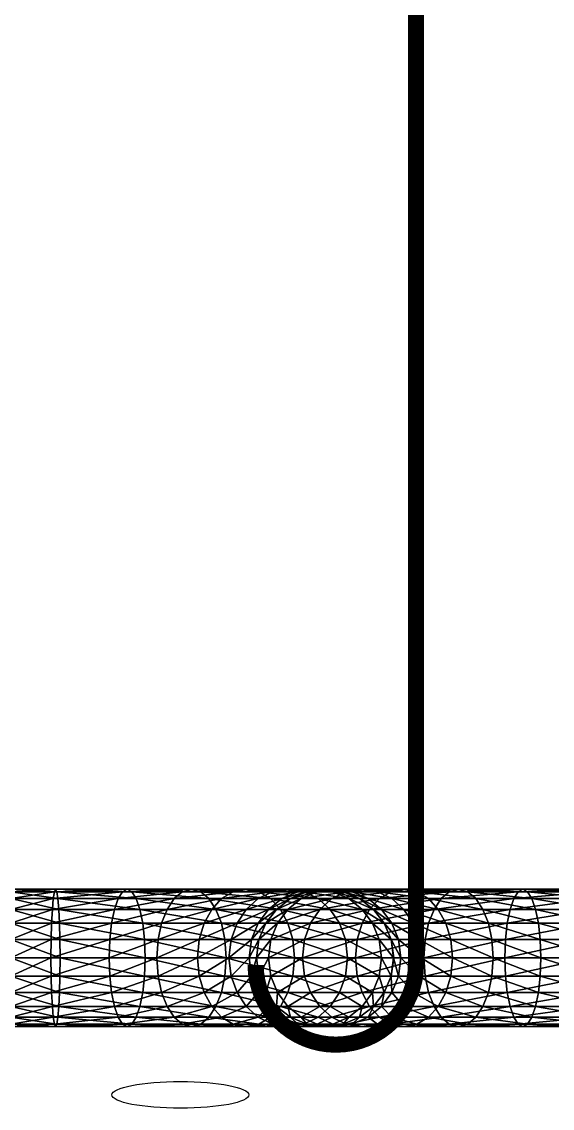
# Model space of a CAD drawing. Extents: x -41.6 to 42.5, y -37.8 to 42.9.
# Drawn here: x -30.14 to -20.29, y -37.77 to -17.6 of the extents above; entities that cross this region are included whole.
import ezdxf

# ---------------------------------------------------------------- set-up
doc = ezdxf.new("R2010")
doc.units = 0
doc.layers.add('VASSCRM', color=2, linetype='CONTINUOUS')
doc.layers.add('VASSREV', color=1, linetype='CONTINUOUS')

msp = doc.modelspace()

# ---------------------------------------------------------------- linework, layer by layer
at = {"layer": 'VASSCRM', "color": 0, "extrusion": (0, -0.980722, 0.195408)}
msp.add_circle((-27.192, 43.255, 46.876), 1.27, dxfattribs=at)
at = {"layer": 'VASSREV', "color": 0, "extrusion": (0, 0, -1), "const_width": 0.3}
msp.add_lwpolyline([(25.796, 35.646, 1.00363), (22.82, 35.635), (22.82, -35.1, 0.996383), (25.796, -35.11, -0.737191)], format="xyb", dxfattribs=at)
at = {"layer": 'VASSREV', "color": 0, "extrusion": (0, -0.980722, 0.195408), "const_width": 0.3}
msp.add_lwpolyline([(27.455, 42.096, 1.00363), (27.444, 45.073), (-27.545, 45.073, 0.996383), (-27.555, 42.096, -0.948204)], format="xyb", dxfattribs=at)

# ---------------------------------------------------------------- meshes
at = {"layer": 'VASSCRM', "color": 0}
mesh = msp.add_polyface(dxfattribs=at)
corners = [(-31.174, -36.078, 64.61), (-30.341, -35.878, 64.352), (-30.341, -36.078, 64.61), (-31.174, -35.878, 64.352), (-30.341, -35.62, 64.153), (-31.174, -35.62, 64.153), (-30.341, -35.316, 64.024), (-31.174, -35.316, 64.024), (-30.341, -34.977, 63.979), (-31.174, -34.977, 63.979), (-30.341, -34.638, 64.024), (-31.174, -34.638, 64.024), (-30.341, -34.334, 64.153), (-31.174, -34.334, 64.153), (-30.341, -34.076, 64.352), (-31.174, -34.076, 64.352), (-30.341, -33.876, 64.61), (-31.174, -33.876, 64.61), (-30.341, -33.748, 64.915), (-31.174, -33.748, 64.915), (-30.341, -33.702, 65.253), (-30.341, -33.748, 65.592), (-29.485, -33.748, 65.591), (-29.508, -33.702, 65.253), (-30.341, -33.876, 65.897), (-29.465, -33.876, 65.895), (-30.341, -34.076, 66.155), (-29.447, -34.076, 66.153), (-30.341, -34.334, 66.354), (-29.434, -34.334, 66.352), (-30.341, -34.638, 66.483), (-29.426, -34.638, 66.48), (-30.341, -34.977, 66.528), (-29.422, -34.977, 66.525), (-30.341, -35.316, 66.483), (-29.426, -35.316, 66.48), (-30.341, -35.62, 66.354), (-29.434, -35.62, 66.352), (-30.341, -35.878, 66.155), (-29.447, -35.878, 66.153), (-30.341, -36.078, 65.897), (-29.465, -36.078, 65.895), (-30.341, -36.206, 65.592), (-29.485, -36.206, 65.591), (-30.341, -36.252, 65.253), (-29.508, -36.252, 65.253), (-30.341, -36.206, 64.915), (-29.53, -36.206, 64.916), (-29.551, -36.078, 64.612), (-29.568, -35.878, 64.354), (-29.581, -35.62, 64.155), (-29.59, -35.316, 64.027), (-29.593, -34.977, 63.982), (-29.59, -34.638, 64.027), (-29.581, -34.334, 64.155), (-29.568, -34.076, 64.354), (-29.551, -33.876, 64.612), (-29.53, -33.748, 64.916), (-28.515, -34.977, 63.845)]
mesh.append_faces([[corners[k] for k in face] for face in [(0, 1, 2), (3, 4, 1), (5, 6, 4), (7, 8, 6), (9, 10, 8), (11, 12, 10), (13, 14, 12), (15, 16, 14), (17, 18, 16), (19, 20, 18), (20, 21, 22), (20, 22, 23), (21, 24, 25), (21, 25, 22), (24, 26, 27), (24, 27, 25), (26, 28, 29), (26, 29, 27), (28, 30, 31), (28, 31, 29), (30, 32, 33), (30, 33, 31), (32, 34, 35), (32, 35, 33), (34, 36, 37), (34, 37, 35), (36, 38, 39), (36, 39, 37), (38, 40, 41), (38, 41, 39), (40, 42, 43), (40, 43, 41), (42, 44, 45), (42, 45, 43), (44, 46, 47), (44, 47, 45), (46, 2, 48), (46, 48, 47), (2, 1, 49), (2, 49, 48), (1, 4, 50), (1, 50, 49), (4, 6, 51), (4, 51, 50), (6, 8, 52), (6, 52, 51), (8, 10, 53), (8, 53, 52), (10, 12, 54), (10, 54, 53), (12, 14, 55), (12, 55, 54), (14, 16, 56), (14, 56, 55), (16, 18, 57), (16, 57, 56), (18, 20, 23), (18, 23, 57), (51, 52, 58)]], dxfattribs={"color": 0})
mesh = msp.add_polyface(dxfattribs=at)
corners = [(-29.508, -33.702, 65.253), (-29.485, -33.748, 65.591), (-28.09, -33.748, 65.401), (-28.179, -33.702, 65.075), (-29.465, -33.876, 65.895), (-28.01, -33.876, 65.695), (-29.447, -34.076, 66.153), (-27.942, -34.076, 65.944), (-29.434, -34.334, 66.352), (-27.889, -34.334, 66.136), (-29.426, -34.638, 66.48), (-27.855, -34.638, 66.26), (-29.422, -34.977, 66.525), (-27.843, -34.977, 66.304), (-29.426, -35.316, 66.48), (-27.855, -35.316, 66.26), (-29.434, -35.62, 66.352), (-27.889, -35.62, 66.136), (-29.447, -35.878, 66.153), (-27.942, -35.878, 65.944), (-29.465, -36.078, 65.895), (-28.01, -36.078, 65.695), (-29.485, -36.206, 65.591), (-28.09, -36.206, 65.401), (-29.508, -36.252, 65.253), (-28.179, -36.252, 65.075), (-29.53, -36.206, 64.916), (-28.269, -36.206, 64.748), (-29.551, -36.078, 64.612), (-28.349, -36.078, 64.454), (-29.568, -35.878, 64.354), (-28.417, -35.878, 64.205), (-29.581, -35.62, 64.155), (-28.469, -35.62, 64.013), (-29.59, -35.316, 64.027), (-28.503, -35.316, 63.889), (-28.515, -34.977, 63.845), (-29.593, -34.977, 63.982), (-29.59, -34.638, 64.027), (-28.503, -34.638, 63.889), (-29.581, -34.334, 64.155), (-28.469, -34.334, 64.013), (-29.568, -34.076, 64.354), (-28.417, -34.076, 64.205), (-29.551, -33.876, 64.612), (-28.349, -33.876, 64.454), (-29.53, -33.748, 64.916), (-28.269, -33.748, 64.748), (-27.31, -36.078, 64.015), (-27.44, -35.878, 63.792), (-27.54, -35.62, 63.62), (-27.605, -35.316, 63.509), (-27.628, -34.977, 63.47), (-27.605, -34.638, 63.509), (-27.54, -34.334, 63.62), (-27.44, -34.076, 63.792), (-27.31, -33.876, 64.015), (-27.156, -33.748, 64.278)]
mesh.append_faces([[corners[k] for k in face] for face in [(0, 1, 2), (0, 2, 3), (1, 4, 5), (1, 5, 2), (4, 6, 7), (4, 7, 5), (6, 8, 9), (6, 9, 7), (8, 10, 11), (8, 11, 9), (10, 12, 13), (10, 13, 11), (12, 14, 15), (12, 15, 13), (14, 16, 17), (14, 17, 15), (16, 18, 19), (16, 19, 17), (18, 20, 21), (18, 21, 19), (20, 22, 23), (20, 23, 21), (22, 24, 25), (22, 25, 23), (24, 26, 27), (24, 27, 25), (26, 28, 29), (26, 29, 27), (28, 30, 31), (28, 31, 29), (30, 32, 33), (30, 33, 31), (32, 34, 35), (32, 35, 33), (34, 36, 35), (37, 38, 39), (37, 39, 36), (38, 40, 41), (38, 41, 39), (40, 42, 43), (40, 43, 41), (42, 44, 45), (42, 45, 43), (44, 46, 47), (44, 47, 45), (46, 0, 3), (46, 3, 47), (27, 29, 48), (29, 31, 49), (31, 33, 50), (33, 35, 51), (35, 36, 52), (35, 52, 51), (36, 39, 53), (36, 53, 52), (39, 41, 54), (39, 54, 53), (41, 43, 55), (43, 45, 56), (45, 47, 57)]], dxfattribs={"color": 0})
mesh = msp.add_polyface(dxfattribs=at)
corners = [(-28.179, -33.702, 65.075), (-28.09, -33.748, 65.401), (-26.814, -33.748, 64.863), (-26.985, -33.702, 64.57), (-28.01, -33.876, 65.695), (-26.661, -33.876, 65.126), (-27.942, -34.076, 65.944), (-26.531, -34.076, 65.348), (-27.889, -34.334, 66.136), (-26.43, -34.334, 65.521), (-27.855, -34.638, 66.26), (-26.365, -34.638, 65.632), (-27.843, -34.977, 66.304), (-26.342, -34.977, 65.671), (-28.469, -34.334, 64.013), (-27.44, -34.076, 63.792), (-27.54, -34.334, 63.62), (-28.417, -34.076, 64.205), (-27.31, -33.876, 64.015), (-28.349, -33.876, 64.454), (-27.156, -33.748, 64.278), (-28.269, -33.748, 64.748), (-25.734, -33.748, 64.028), (-25.973, -33.702, 63.788), (-25.518, -33.876, 64.243), (-25.336, -34.076, 64.425), (-25.195, -34.334, 64.566), (-25.104, -34.638, 64.657), (-25.072, -34.977, 64.689), (-27.628, -34.977, 63.47), (-27.605, -34.638, 63.509), (-26.842, -34.638, 62.919), (-26.874, -34.977, 62.887), (-26.751, -34.334, 63.01), (-26.61, -34.076, 63.151), (-26.428, -33.876, 63.333), (-26.213, -33.748, 63.549), (-26.252, -34.638, 62.156), (-26.292, -34.977, 62.133), (-26.141, -34.334, 62.221), (-25.969, -34.076, 62.321), (-25.746, -33.876, 62.452), (-25.483, -33.748, 62.605), (-25.191, -33.702, 62.776), (-25.872, -34.638, 61.258), (-25.916, -34.977, 61.246), (-25.748, -34.334, 61.292), (-25.556, -34.076, 61.344), (-25.734, -34.638, 60.171), (-25.78, -34.977, 60.168), (-25.737, -35.316, 56.92), (-25.782, -34.977, 56.92), (-25.782, -34.977, 55.253), (-25.737, -35.316, 55.253), (-25.782, -34.977, 53.587)]
mesh.append_faces([[corners[k] for k in face] for face in [(0, 1, 2), (0, 2, 3), (1, 4, 5), (1, 5, 2), (4, 6, 7), (4, 7, 5), (6, 8, 9), (6, 9, 7), (8, 10, 11), (8, 11, 9), (10, 12, 13), (10, 13, 11), (14, 15, 16), (17, 18, 15), (19, 20, 18), (21, 0, 3), (21, 3, 20), (3, 2, 22), (3, 22, 23), (2, 5, 24), (2, 24, 22), (5, 7, 25), (5, 25, 24), (7, 9, 26), (9, 11, 27), (11, 13, 28), (29, 30, 31), (29, 31, 32), (30, 16, 33), (30, 33, 31), (16, 15, 34), (16, 34, 33), (15, 18, 35), (15, 35, 34), (18, 20, 36), (18, 36, 35), (20, 3, 23), (20, 23, 36), (32, 31, 37), (32, 37, 38), (31, 33, 39), (31, 39, 37), (33, 34, 40), (33, 40, 39), (34, 35, 41), (34, 41, 40), (35, 36, 42), (35, 42, 41), (36, 23, 43), (38, 37, 44), (38, 44, 45), (37, 39, 46), (37, 46, 44), (39, 40, 47), (39, 47, 46), (45, 44, 48), (45, 48, 49), (50, 51, 52), (53, 52, 54)]], dxfattribs={"color": 0})
mesh = msp.add_polyface(dxfattribs=at)
corners = [(-26.531, -34.076, 65.348), (-25.195, -34.334, 64.566), (-25.336, -34.076, 64.425), (-26.43, -34.334, 65.521), (-25.104, -34.638, 64.657), (-26.365, -34.638, 65.632), (-25.072, -34.977, 64.689), (-25.973, -33.702, 63.788), (-25.734, -33.748, 64.028), (-24.898, -33.748, 62.947), (-25.191, -33.702, 62.776), (-26.213, -33.748, 63.549), (-25.483, -33.748, 62.605), (-25.969, -34.076, 62.321), (-25.746, -33.876, 62.452), (-25.307, -33.876, 61.412), (-25.556, -34.076, 61.344), (-25.013, -33.748, 61.493), (-25.872, -34.638, 61.258), (-25.748, -34.334, 61.292), (-25.606, -34.334, 60.18), (-25.734, -34.638, 60.171), (-25.407, -34.076, 60.193), (-25.149, -33.876, 60.211), (-25.78, -34.977, 60.168), (-25.737, -34.638, 58.587), (-25.608, -34.334, 58.587), (-25.409, -34.076, 58.587), (-25.782, -34.977, 58.587), (-25.737, -34.638, 56.92), (-25.782, -34.977, 56.92), (-25.608, -34.334, 56.92), (-25.409, -34.076, 56.92), (-25.151, -33.876, 56.92), (-25.737, -34.638, 55.253), (-25.782, -34.977, 55.253), (-25.608, -34.334, 55.253), (-25.409, -34.076, 55.253), (-25.151, -33.876, 55.253), (-25.737, -34.638, 53.587), (-25.782, -34.977, 53.587), (-25.608, -34.334, 53.587), (-25.409, -34.076, 53.587), (-25.737, -34.638, 51.92), (-25.782, -34.977, 51.92), (-25.608, -34.334, 51.92), (-25.409, -34.076, 51.92), (-25.734, -34.638, 50.171), (-25.78, -34.977, 50.168), (-25.606, -34.334, 50.18), (-25.407, -34.076, 50.193), (-25.515, -34.638, 48.601), (-25.559, -34.977, 48.589), (-25.391, -34.334, 48.635), (-25.198, -34.076, 48.688)]
mesh.append_faces([[corners[k] for k in face] for face in [(0, 1, 2), (3, 4, 1), (5, 6, 4), (7, 8, 9), (7, 9, 10), (11, 10, 12), (13, 14, 15), (13, 15, 16), (14, 12, 17), (14, 17, 15), (18, 19, 20), (18, 20, 21), (19, 16, 22), (19, 22, 20), (16, 15, 23), (16, 23, 22), (24, 21, 25), (21, 20, 26), (21, 26, 25), (20, 22, 27), (20, 27, 26), (28, 25, 29), (28, 29, 30), (25, 26, 31), (25, 31, 29), (26, 27, 32), (26, 32, 31), (27, 33, 32), (30, 29, 34), (30, 34, 35), (29, 31, 36), (29, 36, 34), (31, 32, 37), (31, 37, 36), (32, 38, 37), (35, 34, 39), (35, 39, 40), (34, 36, 41), (34, 41, 39), (36, 37, 42), (36, 42, 41), (40, 39, 43), (40, 43, 44), (39, 41, 45), (39, 45, 43), (41, 42, 46), (41, 46, 45), (44, 43, 47), (44, 47, 48), (43, 45, 49), (43, 49, 47), (45, 46, 50), (45, 50, 49), (48, 47, 51), (48, 51, 52), (47, 49, 53), (47, 53, 51), (49, 50, 54), (49, 54, 53)]], dxfattribs={"color": 0})
mesh = msp.add_polyface(dxfattribs=at)
corners = [(-25.734, -33.748, 64.028), (-25.518, -33.876, 64.243), (-24.636, -33.876, 63.1), (-24.898, -33.748, 62.947), (-25.336, -34.076, 64.425), (-24.413, -34.076, 63.231), (-25.195, -34.334, 64.566), (-24.241, -34.334, 63.331), (-25.104, -34.638, 64.657), (-24.13, -34.638, 63.396), (-25.191, -33.702, 62.776), (-24.36, -33.748, 61.671), (-24.686, -33.702, 61.582), (-25.483, -33.748, 62.605), (-25.013, -33.748, 61.493), (-25.307, -33.876, 61.412), (-24.846, -33.748, 60.231), (-25.149, -33.876, 60.211), (-24.508, -33.702, 60.253), (-25.407, -34.076, 60.193), (-25.151, -33.876, 58.587), (-25.409, -34.076, 58.587), (-24.846, -33.748, 58.587), (-24.508, -33.702, 58.587), (-25.151, -33.876, 56.92), (-24.846, -33.748, 56.92), (-24.508, -33.702, 56.92), (-25.409, -34.076, 56.92), (-25.151, -33.876, 55.253), (-24.846, -33.748, 55.253), (-24.508, -33.702, 55.253), (-25.409, -34.076, 55.253), (-25.151, -33.876, 53.587), (-25.409, -34.076, 53.587), (-24.846, -33.748, 53.587), (-24.508, -33.702, 53.587), (-25.151, -33.876, 51.92), (-25.409, -34.076, 51.92), (-24.846, -33.748, 51.92), (-24.508, -33.702, 51.92), (-25.149, -33.876, 50.211), (-25.407, -34.076, 50.193), (-24.846, -33.748, 50.231), (-24.508, -33.702, 50.253), (-24.949, -33.876, 48.756), (-25.198, -34.076, 48.688), (-24.656, -33.748, 48.836), (-25.559, -34.977, 48.589), (-25.515, -34.638, 48.601), (-24.886, -34.638, 47.111), (-24.925, -34.977, 47.088), (-25.391, -34.334, 48.635), (-24.775, -34.334, 47.176), (-24.603, -34.076, 47.276), (-24.38, -33.876, 47.406)]
mesh.append_faces([[corners[k] for k in face] for face in [(0, 1, 2), (0, 2, 3), (1, 4, 5), (1, 5, 2), (4, 6, 7), (4, 7, 5), (6, 8, 9), (10, 3, 11), (10, 11, 12), (13, 10, 12), (13, 12, 14), (15, 14, 16), (15, 16, 17), (14, 12, 18), (14, 18, 16), (19, 17, 20), (19, 20, 21), (17, 16, 22), (17, 22, 20), (16, 23, 22), (21, 20, 24), (20, 22, 25), (20, 25, 24), (22, 23, 26), (22, 26, 25), (27, 24, 28), (24, 25, 29), (24, 29, 28), (25, 26, 30), (25, 30, 29), (31, 28, 32), (31, 32, 33), (28, 29, 34), (28, 34, 32), (29, 30, 35), (29, 35, 34), (33, 32, 36), (33, 36, 37), (32, 34, 38), (32, 38, 36), (34, 35, 39), (34, 39, 38), (37, 36, 40), (37, 40, 41), (36, 38, 42), (36, 42, 40), (38, 43, 42), (41, 40, 44), (41, 44, 45), (40, 42, 46), (40, 46, 44), (47, 48, 49), (47, 49, 50), (48, 51, 52), (48, 52, 49), (51, 45, 53), (51, 53, 52), (45, 44, 54), (45, 54, 53)]], dxfattribs={"color": 0})
mesh = msp.add_polyface(dxfattribs=at)
corners = [(-25.195, -34.334, 64.566), (-24.13, -34.638, 63.396), (-24.241, -34.334, 63.331), (-25.104, -34.638, 64.657), (-24.09, -34.977, 63.419), (-24.898, -33.748, 62.947), (-24.636, -33.876, 63.1), (-24.066, -33.876, 61.751), (-24.36, -33.748, 61.671), (-24.413, -34.076, 63.231), (-23.817, -34.076, 61.819), (-23.625, -34.334, 61.872), (-23.501, -34.638, 61.906), (-24.686, -33.702, 61.582), (-24.17, -33.748, 60.276), (-24.508, -33.702, 60.253), (-23.866, -33.876, 60.296), (-24.169, -33.748, 58.587), (-24.508, -33.702, 58.587), (-23.865, -33.876, 58.587), (-24.846, -33.748, 60.231), (-24.169, -33.748, 56.92), (-24.508, -33.702, 56.92), (-23.865, -33.876, 56.92), (-24.169, -33.748, 55.253), (-24.508, -33.702, 55.253), (-23.865, -33.876, 55.253), (-24.169, -33.748, 53.587), (-24.508, -33.702, 53.587), (-23.865, -33.876, 53.587), (-24.169, -33.748, 51.92), (-24.508, -33.702, 51.92), (-23.865, -33.876, 51.92), (-24.17, -33.748, 50.276), (-24.508, -33.702, 50.253), (-23.866, -33.876, 50.296), (-24.846, -33.748, 51.92), (-24.002, -33.748, 49.014), (-24.329, -33.702, 48.925), (-23.709, -33.876, 49.095), (-24.846, -33.748, 50.231), (-24.656, -33.748, 48.836), (-23.532, -33.748, 47.902), (-23.824, -33.702, 47.731), (-24.949, -33.876, 48.756), (-24.117, -33.748, 47.56), (-24.38, -33.876, 47.406), (-24.925, -34.977, 47.088), (-24.886, -34.638, 47.111), (-23.911, -34.638, 45.85), (-23.944, -34.977, 45.817), (-24.775, -34.334, 47.176), (-23.821, -34.334, 45.941), (-24.603, -34.076, 47.276), (-23.68, -34.076, 46.082), (-23.497, -33.876, 46.264), (-23.282, -33.748, 46.479)]
mesh.append_faces([[corners[k] for k in face] for face in [(0, 1, 2), (3, 4, 1), (5, 6, 7), (5, 7, 8), (6, 9, 10), (6, 10, 7), (9, 2, 11), (9, 11, 10), (2, 1, 12), (13, 8, 14), (13, 14, 15), (8, 7, 16), (8, 16, 14), (15, 14, 17), (15, 17, 18), (14, 16, 19), (14, 19, 17), (20, 15, 18), (18, 17, 21), (18, 21, 22), (17, 19, 23), (17, 23, 21), (22, 21, 24), (22, 24, 25), (21, 23, 26), (21, 26, 24), (25, 24, 27), (25, 27, 28), (24, 26, 29), (24, 29, 27), (28, 27, 30), (28, 30, 31), (27, 29, 32), (27, 32, 30), (31, 30, 33), (31, 33, 34), (30, 32, 35), (30, 35, 33), (36, 31, 34), (34, 33, 37), (34, 37, 38), (33, 35, 39), (33, 39, 37), (40, 34, 38), (40, 38, 41), (38, 37, 42), (38, 42, 43), (44, 41, 45), (44, 45, 46), (41, 38, 43), (41, 43, 45), (47, 48, 49), (47, 49, 50), (48, 51, 52), (48, 52, 49), (51, 53, 54), (51, 54, 52), (53, 46, 55), (53, 55, 54), (46, 45, 56)]], dxfattribs={"color": 0})
mesh = msp.add_polyface(dxfattribs=at)
corners = [(-24.241, -34.334, 63.331), (-23.501, -34.638, 61.906), (-23.625, -34.334, 61.872), (-24.13, -34.638, 63.396), (-24.09, -34.977, 63.419), (-23.457, -34.977, 61.918), (-24.066, -33.876, 61.751), (-23.817, -34.076, 61.819), (-23.609, -34.076, 60.314), (-23.866, -33.876, 60.296), (-23.41, -34.334, 60.327), (-23.281, -34.638, 60.336), (-23.236, -34.977, 60.339), (-23.607, -34.076, 58.587), (-23.865, -33.876, 58.587), (-23.407, -34.334, 58.587), (-23.279, -34.638, 58.587), (-23.607, -34.076, 56.92), (-23.865, -33.876, 56.92), (-23.407, -34.334, 56.92), (-23.279, -34.638, 56.92), (-23.607, -34.076, 55.253), (-23.865, -33.876, 55.253), (-23.407, -34.334, 55.253), (-23.279, -34.638, 55.253), (-23.607, -34.076, 53.587), (-23.865, -33.876, 53.587), (-23.407, -34.334, 53.587), (-23.279, -34.638, 53.587), (-23.607, -34.076, 51.92), (-23.865, -33.876, 51.92), (-23.407, -34.334, 51.92), (-23.279, -34.638, 51.92), (-23.609, -34.076, 50.314), (-23.866, -33.876, 50.296), (-23.41, -34.334, 50.327), (-23.281, -34.638, 50.336), (-23.46, -34.076, 49.163), (-23.709, -33.876, 49.095), (-23.267, -34.334, 49.215), (-24.002, -33.748, 49.014), (-23.269, -33.876, 48.055), (-23.532, -33.748, 47.902), (-23.046, -34.076, 48.186), (-23.824, -33.702, 47.731), (-22.803, -33.748, 46.958), (-24.38, -33.876, 47.406), (-23.282, -33.748, 46.479), (-23.497, -33.876, 46.264), (-24.117, -33.748, 47.56), (-23.042, -33.702, 46.719), (-23.911, -35.316, 45.85), (-23.944, -34.977, 45.817), (-22.673, -34.977, 44.836), (-23.911, -34.638, 45.85), (-22.65, -34.638, 44.875), (-23.821, -34.334, 45.941), (-22.585, -34.334, 44.986), (-23.68, -34.076, 46.082), (-22.485, -34.076, 45.159)]
mesh.append_faces([[corners[k] for k in face] for face in [(0, 1, 2), (3, 4, 5), (3, 5, 1), (6, 7, 8), (6, 8, 9), (7, 2, 10), (7, 10, 8), (2, 1, 11), (2, 11, 10), (1, 5, 12), (1, 12, 11), (9, 8, 13), (9, 13, 14), (8, 10, 15), (8, 15, 13), (10, 11, 16), (10, 16, 15), (14, 13, 17), (14, 17, 18), (13, 15, 19), (13, 19, 17), (15, 20, 19), (18, 17, 21), (18, 21, 22), (17, 19, 23), (17, 23, 21), (19, 24, 23), (22, 21, 25), (22, 25, 26), (21, 23, 27), (21, 27, 25), (23, 28, 27), (26, 25, 29), (26, 29, 30), (25, 27, 31), (25, 31, 29), (27, 32, 31), (30, 29, 33), (30, 33, 34), (29, 31, 35), (29, 35, 33), (31, 32, 36), (31, 36, 35), (34, 33, 37), (34, 37, 38), (33, 35, 39), (33, 39, 37), (40, 38, 41), (40, 41, 42), (38, 37, 43), (38, 43, 41), (44, 42, 45), (46, 47, 48), (49, 44, 50), (49, 50, 47), (51, 52, 53), (52, 54, 55), (54, 56, 57), (56, 58, 59)]], dxfattribs={"color": 0})
mesh = msp.add_polyface(dxfattribs=at)
corners = [(-23.281, -34.638, 60.336), (-23.236, -34.977, 60.339), (-23.233, -34.977, 58.587), (-23.279, -34.638, 58.587), (-23.407, -34.334, 58.587), (-23.279, -34.638, 56.92), (-23.233, -34.977, 56.92), (-23.407, -34.334, 56.92), (-23.279, -34.638, 55.253), (-23.233, -34.977, 55.253), (-23.407, -34.334, 55.253), (-23.279, -34.638, 53.587), (-23.233, -34.977, 53.587), (-23.407, -34.334, 53.587), (-23.279, -34.638, 51.92), (-23.233, -34.977, 51.92), (-23.236, -34.977, 50.339), (-23.281, -34.638, 50.336), (-23.41, -34.334, 50.327), (-23.143, -34.638, 49.249), (-23.267, -34.334, 49.215), (-23.099, -34.977, 49.261), (-23.46, -34.076, 49.163), (-22.874, -34.334, 48.286), (-23.046, -34.076, 48.186), (-22.763, -34.638, 48.351), (-22.724, -34.977, 48.374), (-23.824, -33.702, 47.731), (-22.803, -33.748, 46.958), (-23.042, -33.702, 46.719), (-23.532, -33.748, 47.902), (-23.269, -33.876, 48.055), (-22.588, -33.876, 47.174), (-22.405, -34.076, 47.356), (-22.264, -34.334, 47.497), (-22.173, -34.638, 47.588), (-22.141, -34.977, 47.62), (-21.859, -33.748, 46.229), (-22.03, -33.702, 45.937), (-21.706, -33.876, 46.492), (-21.576, -34.076, 46.715), (-21.475, -34.334, 46.887), (-21.41, -34.638, 46.998), (-21.387, -34.977, 47.037), (-23.944, -34.977, 45.817), (-22.65, -34.638, 44.875), (-22.673, -34.977, 44.836), (-23.911, -34.638, 45.85), (-22.585, -34.334, 44.986), (-23.821, -34.334, 45.941), (-22.485, -34.076, 45.159), (-23.68, -34.076, 46.082), (-23.497, -33.876, 46.264), (-22.355, -33.876, 45.381), (-23.282, -33.748, 46.479), (-22.201, -33.748, 45.644), (-22.65, -35.316, 44.875), (-21.172, -34.977, 44.203), (-21.16, -34.638, 44.247), (-21.126, -34.334, 44.371), (-21.074, -34.076, 44.563), (-21.006, -33.876, 44.812)]
mesh.append_faces([[corners[k] for k in face] for face in [(0, 1, 2), (0, 2, 3), (4, 3, 5), (3, 2, 6), (3, 6, 5), (7, 5, 8), (5, 6, 9), (5, 9, 8), (10, 8, 11), (8, 9, 12), (8, 12, 11), (13, 11, 14), (11, 12, 15), (11, 15, 14), (14, 15, 16), (14, 16, 17), (18, 17, 19), (18, 19, 20), (17, 16, 21), (17, 21, 19), (22, 20, 23), (22, 23, 24), (20, 19, 25), (20, 25, 23), (19, 21, 26), (19, 26, 25), (27, 28, 29), (30, 31, 32), (30, 32, 28), (31, 24, 33), (31, 33, 32), (24, 23, 34), (24, 34, 33), (23, 25, 35), (23, 35, 34), (25, 26, 36), (25, 36, 35), (29, 28, 37), (29, 37, 38), (28, 32, 39), (28, 39, 37), (32, 33, 40), (32, 40, 39), (33, 34, 41), (34, 35, 42), (35, 36, 43), (44, 45, 46), (47, 48, 45), (49, 50, 48), (51, 52, 53), (51, 53, 50), (52, 54, 55), (52, 55, 53), (54, 29, 38), (54, 38, 55), (56, 46, 57), (46, 45, 58), (45, 48, 59), (48, 50, 60), (50, 53, 61)]], dxfattribs={"color": 0})
mesh = msp.add_polyface(dxfattribs=at)
corners = [(-22.405, -34.076, 47.356), (-21.475, -34.334, 46.887), (-21.576, -34.076, 46.715), (-22.264, -34.334, 47.497), (-21.41, -34.638, 46.998), (-22.173, -34.638, 47.588), (-21.387, -34.977, 47.037), (-22.141, -34.977, 47.62), (-21.41, -35.316, 46.998), (-22.173, -35.316, 47.588), (-21.475, -35.62, 46.887), (-22.264, -35.62, 47.497), (-21.576, -35.878, 46.715), (-22.03, -33.702, 45.937), (-21.859, -33.748, 46.229), (-20.747, -33.748, 45.759), (-20.836, -33.702, 45.432), (-21.706, -33.876, 46.492), (-20.667, -33.876, 46.053), (-20.599, -34.076, 46.302), (-20.546, -34.334, 46.494), (-20.512, -34.638, 46.618), (-20.5, -34.977, 46.662), (-20.512, -35.316, 46.618), (-20.546, -35.62, 46.494), (-20.599, -35.878, 46.302), (-21.706, -36.078, 46.492), (-20.667, -36.078, 46.053), (-21.859, -36.206, 46.229), (-20.747, -36.206, 45.759), (-22.03, -36.252, 45.937), (-20.836, -36.252, 45.432), (-22.201, -36.206, 45.644), (-20.925, -36.206, 45.106), (-21.006, -36.078, 44.812), (-22.355, -36.078, 45.381), (-21.074, -35.878, 44.563), (-22.485, -35.878, 45.159), (-21.126, -35.62, 44.371), (-22.585, -35.62, 44.986), (-21.16, -35.316, 44.247), (-22.65, -35.316, 44.875), (-21.172, -34.977, 44.203), (-22.673, -34.977, 44.836), (-21.16, -34.638, 44.247), (-22.65, -34.638, 44.875), (-21.126, -34.334, 44.371), (-22.585, -34.334, 44.986), (-21.074, -34.076, 44.563), (-22.485, -34.076, 45.159), (-21.006, -33.876, 44.812), (-22.355, -33.876, 45.381), (-22.201, -33.748, 45.644), (-20.925, -33.748, 45.106), (-19.485, -33.748, 45.591), (-19.508, -36.252, 45.253), (-19.53, -36.206, 44.916), (-19.551, -36.078, 44.612), (-19.568, -35.878, 44.354), (-19.581, -35.62, 44.155), (-19.59, -35.316, 44.027), (-19.593, -34.977, 43.982), (-19.59, -34.638, 44.027), (-19.581, -34.334, 44.155), (-19.568, -34.076, 44.354), (-19.551, -33.876, 44.612), (-19.53, -33.748, 44.916), (-19.508, -33.702, 45.253)]
mesh.append_faces([[corners[k] for k in face] for face in [(0, 1, 2), (3, 4, 1), (5, 6, 4), (7, 8, 6), (9, 10, 8), (11, 12, 10), (13, 14, 15), (13, 15, 16), (14, 17, 18), (14, 18, 15), (17, 2, 19), (17, 19, 18), (2, 1, 20), (2, 20, 19), (1, 4, 21), (1, 21, 20), (4, 6, 22), (4, 22, 21), (6, 8, 23), (6, 23, 22), (8, 10, 24), (8, 24, 23), (10, 12, 25), (10, 25, 24), (12, 26, 27), (12, 27, 25), (26, 28, 29), (26, 29, 27), (28, 30, 31), (28, 31, 29), (30, 32, 33), (30, 33, 31), (32, 34, 33), (35, 36, 34), (37, 38, 36), (39, 40, 38), (41, 42, 40), (43, 44, 42), (45, 46, 44), (47, 48, 46), (49, 50, 48), (51, 52, 53), (51, 53, 50), (52, 13, 16), (52, 16, 53), (16, 15, 54), (29, 31, 55), (31, 33, 56), (33, 34, 57), (34, 36, 58), (36, 38, 59), (38, 40, 60), (40, 42, 61), (42, 44, 62), (44, 46, 63), (46, 48, 64), (48, 50, 65), (50, 53, 66), (53, 16, 67)]], dxfattribs={"color": 0})
mesh = msp.add_polyface(dxfattribs=at)
corners = [(-20.836, -33.702, 45.432), (-19.485, -33.748, 45.591), (-19.508, -33.702, 45.253), (-20.747, -33.748, 45.759), (-20.667, -33.876, 46.053), (-19.465, -33.876, 45.895), (-20.599, -34.076, 46.302), (-19.447, -34.076, 46.153), (-20.546, -34.334, 46.494), (-19.434, -34.334, 46.352), (-20.512, -34.638, 46.618), (-19.426, -34.638, 46.48), (-20.5, -34.977, 46.662), (-19.422, -34.977, 46.525), (-20.512, -35.316, 46.618), (-19.426, -35.316, 46.48), (-20.546, -35.62, 46.494), (-19.434, -35.62, 46.352), (-20.599, -35.878, 46.302), (-19.447, -35.878, 46.153), (-20.667, -36.078, 46.053), (-19.465, -36.078, 45.895), (-20.747, -36.206, 45.759), (-19.485, -36.206, 45.591), (-19.508, -36.252, 45.253), (-20.836, -36.252, 45.432), (-19.53, -36.206, 44.916), (-20.925, -36.206, 45.106), (-19.551, -36.078, 44.612), (-21.006, -36.078, 44.812), (-19.568, -35.878, 44.354), (-21.074, -35.878, 44.563), (-19.581, -35.62, 44.155), (-21.126, -35.62, 44.371), (-19.59, -35.316, 44.027), (-21.16, -35.316, 44.247), (-19.593, -34.977, 43.982), (-21.172, -34.977, 44.203), (-19.59, -34.638, 44.027), (-21.16, -34.638, 44.247), (-19.581, -34.334, 44.155), (-21.126, -34.334, 44.371), (-19.568, -34.076, 44.354), (-21.074, -34.076, 44.563), (-19.551, -33.876, 44.612), (-21.006, -33.876, 44.812), (-19.53, -33.748, 44.916), (-20.925, -33.748, 45.106), (-13.008, -33.748, 45.592), (-13.008, -33.876, 45.897), (-13.008, -34.076, 46.155), (-13.008, -34.334, 46.354), (-13.008, -34.638, 46.483), (-13.008, -34.977, 46.528), (-13.008, -35.316, 46.483), (-13.008, -35.62, 46.354), (-13.008, -35.878, 46.155), (-13.008, -36.078, 45.897), (-13.008, -36.206, 45.592), (-13.008, -36.252, 45.253), (-13.008, -36.206, 44.915), (-13.008, -36.078, 44.61), (-13.008, -35.878, 44.352), (-13.008, -35.62, 44.153), (-13.008, -35.316, 44.024), (-13.008, -34.977, 43.979), (-13.008, -34.638, 44.024), (-13.008, -34.334, 44.153), (-13.008, -34.076, 44.352), (-13.008, -33.876, 44.61), (-13.008, -33.748, 44.915), (-13.008, -33.702, 45.253)]
mesh.append_faces([[corners[k] for k in face] for face in [(0, 1, 2), (3, 4, 5), (3, 5, 1), (4, 6, 7), (4, 7, 5), (6, 8, 9), (6, 9, 7), (8, 10, 11), (8, 11, 9), (10, 12, 13), (10, 13, 11), (12, 14, 15), (12, 15, 13), (14, 16, 17), (14, 17, 15), (16, 18, 19), (16, 19, 17), (18, 20, 21), (18, 21, 19), (20, 22, 23), (20, 23, 21), (22, 24, 23), (25, 26, 24), (27, 28, 26), (29, 30, 28), (31, 32, 30), (33, 34, 32), (35, 36, 34), (37, 38, 36), (39, 40, 38), (41, 42, 40), (43, 44, 42), (45, 46, 44), (47, 2, 46), (2, 1, 48), (1, 5, 49), (5, 7, 50), (7, 9, 51), (9, 11, 52), (11, 13, 53), (13, 15, 54), (15, 17, 55), (17, 19, 56), (19, 21, 57), (21, 23, 58), (23, 24, 59), (24, 26, 60), (26, 28, 61), (28, 30, 62), (30, 32, 63), (32, 34, 64), (34, 36, 65), (36, 38, 66), (36, 66, 65), (38, 40, 67), (40, 42, 68), (42, 44, 69), (44, 46, 70), (46, 2, 71)]], dxfattribs={"color": 0})
mesh = msp.add_polyface(dxfattribs=at)
corners = [(-26.342, -34.977, 65.671), (-25.104, -35.316, 64.657), (-25.072, -34.977, 64.689), (-26.365, -35.316, 65.632), (-25.195, -35.62, 64.566), (-26.43, -35.62, 65.521), (-25.336, -35.878, 64.425), (-25.518, -36.078, 64.243), (-25.734, -36.206, 64.028), (-24.898, -36.206, 62.947), (-25.973, -36.252, 63.788), (-25.191, -36.252, 62.776), (-25.483, -36.206, 62.605), (-25.746, -36.078, 62.452), (-25.307, -36.078, 61.412), (-25.969, -35.878, 62.321), (-25.556, -35.878, 61.344), (-25.748, -35.62, 61.292), (-25.407, -35.878, 60.193), (-25.606, -35.62, 60.18), (-25.734, -35.316, 60.171), (-25.608, -35.62, 58.587), (-25.409, -35.878, 58.587), (-25.737, -35.316, 58.587), (-25.78, -34.977, 60.168), (-25.782, -34.977, 58.587), (-25.737, -34.638, 58.587), (-25.151, -36.078, 58.587), (-25.409, -35.878, 56.92), (-25.608, -35.62, 56.92), (-25.737, -35.316, 56.92), (-25.782, -34.977, 56.92), (-25.151, -36.078, 56.92), (-25.409, -35.878, 55.253), (-25.608, -35.62, 55.253), (-25.737, -35.316, 55.253), (-25.782, -34.977, 55.253), (-25.151, -36.078, 55.253), (-25.409, -35.878, 53.587), (-25.608, -35.62, 53.587), (-25.737, -35.316, 53.587), (-25.782, -34.977, 53.587), (-25.151, -36.078, 53.587), (-25.409, -35.878, 51.92), (-25.608, -35.62, 51.92), (-25.737, -35.316, 51.92), (-25.782, -34.977, 51.92), (-25.606, -35.62, 50.18), (-25.407, -35.878, 50.193), (-25.734, -35.316, 50.171), (-25.78, -34.977, 50.168), (-25.391, -35.62, 48.635), (-25.198, -35.878, 48.688), (-25.515, -35.316, 48.601), (-25.559, -34.977, 48.589), (-24.925, -34.977, 47.088)]
mesh.append_faces([[corners[k] for k in face] for face in [(0, 1, 2), (3, 4, 1), (5, 6, 4), (7, 8, 9), (8, 10, 11), (10, 12, 11), (12, 13, 14), (13, 15, 16), (13, 16, 14), (15, 17, 16), (14, 16, 18), (16, 17, 19), (16, 19, 18), (17, 20, 19), (18, 19, 21), (18, 21, 22), (19, 20, 23), (19, 23, 21), (20, 24, 25), (20, 25, 23), (24, 26, 25), (27, 22, 28), (22, 21, 29), (22, 29, 28), (21, 23, 30), (21, 30, 29), (23, 31, 30), (32, 28, 33), (28, 29, 34), (28, 34, 33), (29, 30, 35), (29, 35, 34), (30, 36, 35), (37, 33, 38), (33, 34, 39), (33, 39, 38), (34, 35, 40), (34, 40, 39), (35, 41, 40), (42, 38, 43), (38, 39, 44), (38, 44, 43), (39, 40, 45), (39, 45, 44), (40, 41, 46), (40, 46, 45), (43, 44, 47), (43, 47, 48), (44, 45, 49), (44, 49, 47), (45, 46, 50), (45, 50, 49), (48, 47, 51), (48, 51, 52), (47, 49, 53), (47, 53, 51), (49, 50, 54), (49, 54, 53), (53, 54, 55)]], dxfattribs={"color": 0})
mesh = msp.add_polyface(dxfattribs=at)
corners = [(-25.104, -34.638, 64.657), (-25.072, -34.977, 64.689), (-24.09, -34.977, 63.419), (-25.104, -35.316, 64.657), (-24.13, -35.316, 63.396), (-25.195, -35.62, 64.566), (-24.241, -35.62, 63.331), (-25.336, -35.878, 64.425), (-24.413, -35.878, 63.231), (-25.518, -36.078, 64.243), (-24.636, -36.078, 63.1), (-24.898, -36.206, 62.947), (-25.734, -36.206, 64.028), (-25.191, -36.252, 62.776), (-24.36, -36.206, 61.671), (-24.686, -36.252, 61.582), (-25.483, -36.206, 62.605), (-25.013, -36.206, 61.493), (-25.307, -36.078, 61.412), (-24.846, -36.206, 60.231), (-24.508, -36.252, 60.253), (-25.149, -36.078, 60.21), (-25.407, -35.878, 60.193), (-24.846, -36.206, 58.587), (-24.508, -36.252, 58.587), (-25.151, -36.078, 58.587), (-25.409, -35.878, 58.587), (-24.846, -36.206, 56.92), (-25.151, -36.078, 56.92), (-25.409, -35.878, 56.92), (-24.508, -36.252, 56.92), (-24.846, -36.206, 55.253), (-25.151, -36.078, 55.253), (-25.409, -35.878, 55.253), (-24.508, -36.252, 55.253), (-24.846, -36.206, 53.587), (-25.151, -36.078, 53.587), (-25.409, -35.878, 53.587), (-24.508, -36.252, 53.587), (-24.846, -36.206, 51.92), (-25.151, -36.078, 51.92), (-25.409, -35.878, 51.92), (-24.508, -36.252, 51.92), (-24.846, -36.206, 50.231), (-25.149, -36.078, 50.21), (-25.407, -35.878, 50.193), (-24.508, -36.252, 50.253), (-24.656, -36.206, 48.836), (-24.949, -36.078, 48.756), (-25.198, -35.878, 48.688), (-24.38, -36.078, 47.406), (-24.603, -35.878, 47.276), (-25.391, -35.62, 48.635), (-24.775, -35.62, 47.176), (-25.515, -35.316, 48.601), (-24.886, -35.316, 47.111), (-24.925, -34.977, 47.088)]
mesh.append_faces([[corners[k] for k in face] for face in [(0, 1, 2), (1, 3, 4), (3, 5, 6), (5, 7, 8), (7, 9, 10), (7, 10, 8), (9, 11, 10), (12, 13, 11), (10, 11, 14), (11, 13, 15), (11, 15, 14), (13, 16, 17), (13, 17, 15), (16, 18, 17), (15, 17, 19), (15, 19, 20), (17, 18, 21), (17, 21, 19), (18, 22, 21), (20, 19, 23), (20, 23, 24), (19, 21, 25), (19, 25, 23), (21, 22, 26), (21, 26, 25), (24, 23, 27), (23, 25, 28), (23, 28, 27), (25, 29, 28), (30, 27, 31), (27, 28, 32), (27, 32, 31), (28, 33, 32), (34, 31, 35), (31, 32, 36), (31, 36, 35), (32, 37, 36), (38, 35, 39), (35, 36, 40), (35, 40, 39), (36, 41, 40), (42, 39, 43), (39, 40, 44), (39, 44, 43), (40, 41, 45), (40, 45, 44), (46, 43, 47), (43, 44, 48), (43, 48, 47), (44, 45, 49), (44, 49, 48), (47, 48, 50), (48, 49, 51), (48, 51, 50), (49, 52, 53), (49, 53, 51), (52, 54, 55), (52, 55, 53), (54, 56, 55)]], dxfattribs={"color": 0})
mesh = msp.add_polyface(dxfattribs=at)
corners = [(-27.843, -34.977, 66.304), (-27.855, -35.316, 66.26), (-26.365, -35.316, 65.632), (-26.342, -34.977, 65.671), (-27.889, -35.62, 66.136), (-26.43, -35.62, 65.521), (-27.942, -35.878, 65.944), (-26.531, -35.878, 65.348), (-28.01, -36.078, 65.695), (-26.661, -36.078, 65.126), (-28.09, -36.206, 65.401), (-26.814, -36.206, 64.863), (-28.179, -36.252, 65.075), (-26.985, -36.252, 64.57), (-28.269, -36.206, 64.748), (-27.156, -36.206, 64.278), (-27.31, -36.078, 64.015), (-28.349, -36.078, 64.454), (-27.44, -35.878, 63.792), (-28.417, -35.878, 64.205), (-27.54, -35.62, 63.62), (-28.469, -35.62, 64.013), (-27.605, -35.316, 63.509), (-25.104, -35.316, 64.657), (-25.195, -35.62, 64.566), (-25.336, -35.878, 64.425), (-25.518, -36.078, 64.243), (-25.734, -36.206, 64.028), (-25.973, -36.252, 63.788), (-26.213, -36.206, 63.549), (-26.428, -36.078, 63.333), (-26.61, -35.878, 63.151), (-26.751, -35.62, 63.01), (-26.842, -35.316, 62.919), (-27.628, -34.977, 63.47), (-26.874, -34.977, 62.887), (-25.483, -36.206, 62.605), (-25.746, -36.078, 62.452), (-25.969, -35.878, 62.321), (-26.141, -35.62, 62.221), (-26.252, -35.316, 62.156), (-26.292, -34.977, 62.133), (-25.748, -35.62, 61.292), (-25.872, -35.316, 61.258), (-25.916, -34.977, 61.246), (-25.734, -35.316, 60.171), (-25.78, -34.977, 60.168), (-25.737, -35.316, 58.587), (-25.782, -34.977, 58.587), (-25.782, -34.977, 56.92)]
mesh.append_faces([[corners[k] for k in face] for face in [(0, 1, 2), (0, 2, 3), (1, 4, 5), (1, 5, 2), (4, 6, 7), (4, 7, 5), (6, 8, 9), (6, 9, 7), (8, 10, 11), (8, 11, 9), (10, 12, 13), (10, 13, 11), (12, 14, 15), (12, 15, 13), (14, 16, 15), (17, 18, 16), (19, 20, 18), (21, 22, 20), (3, 2, 23), (2, 5, 24), (5, 7, 25), (7, 9, 26), (7, 26, 25), (9, 11, 27), (9, 27, 26), (11, 13, 28), (11, 28, 27), (13, 15, 29), (13, 29, 28), (15, 16, 30), (15, 30, 29), (16, 18, 31), (16, 31, 30), (18, 20, 32), (18, 32, 31), (20, 22, 33), (20, 33, 32), (22, 34, 35), (22, 35, 33), (28, 29, 36), (29, 30, 37), (29, 37, 36), (30, 31, 38), (30, 38, 37), (31, 32, 39), (31, 39, 38), (32, 33, 40), (32, 40, 39), (33, 35, 41), (33, 41, 40), (38, 39, 42), (39, 40, 43), (39, 43, 42), (40, 41, 44), (40, 44, 43), (42, 43, 45), (43, 44, 46), (43, 46, 45), (47, 48, 49)]], dxfattribs={"color": 0})
mesh = msp.add_polyface(dxfattribs=at)
corners = [(-25.072, -34.977, 64.689), (-24.13, -35.316, 63.396), (-24.09, -34.977, 63.419), (-25.104, -35.316, 64.657), (-24.241, -35.62, 63.331), (-25.195, -35.62, 64.566), (-24.413, -35.878, 63.231), (-23.501, -35.316, 61.906), (-23.625, -35.62, 61.872), (-23.817, -35.878, 61.819), (-24.636, -36.078, 63.1), (-24.066, -36.078, 61.751), (-24.36, -36.206, 61.671), (-23.866, -36.078, 60.296), (-24.17, -36.206, 60.276), (-24.686, -36.252, 61.582), (-24.508, -36.252, 60.253), (-24.169, -36.206, 58.587), (-23.865, -36.078, 58.587), (-24.508, -36.252, 58.587), (-24.169, -36.206, 56.92), (-23.865, -36.078, 56.92), (-24.508, -36.252, 56.92), (-24.846, -36.206, 56.92), (-24.169, -36.206, 55.253), (-23.865, -36.078, 55.253), (-24.508, -36.252, 55.253), (-24.846, -36.206, 55.253), (-24.169, -36.206, 53.587), (-23.865, -36.078, 53.587), (-24.508, -36.252, 53.587), (-24.846, -36.206, 53.587), (-24.169, -36.206, 51.92), (-23.865, -36.078, 51.92), (-24.508, -36.252, 51.92), (-24.846, -36.206, 51.92), (-24.17, -36.206, 50.276), (-23.866, -36.078, 50.296), (-24.508, -36.252, 50.253), (-24.846, -36.206, 50.231), (-24.002, -36.206, 49.014), (-24.329, -36.252, 48.925), (-24.656, -36.206, 48.836), (-23.824, -36.252, 47.731), (-24.117, -36.206, 47.56), (-24.38, -36.078, 47.406), (-23.497, -36.078, 46.264), (-24.603, -35.878, 47.276), (-23.68, -35.878, 46.082), (-24.775, -35.62, 47.176), (-23.82, -35.62, 45.941), (-24.886, -35.316, 47.111), (-23.911, -35.316, 45.85), (-24.925, -34.977, 47.088), (-23.944, -34.977, 45.817)]
mesh.append_faces([[corners[k] for k in face] for face in [(0, 1, 2), (3, 4, 1), (5, 6, 4), (2, 1, 7), (1, 4, 8), (4, 6, 9), (6, 10, 11), (6, 11, 9), (10, 12, 11), (9, 11, 13), (11, 12, 14), (11, 14, 13), (12, 15, 16), (12, 16, 14), (13, 14, 17), (13, 17, 18), (14, 16, 19), (14, 19, 17), (18, 17, 20), (18, 20, 21), (17, 19, 22), (17, 22, 20), (19, 23, 22), (21, 20, 24), (21, 24, 25), (20, 22, 26), (20, 26, 24), (22, 27, 26), (25, 24, 28), (25, 28, 29), (24, 26, 30), (24, 30, 28), (26, 31, 30), (29, 28, 32), (29, 32, 33), (28, 30, 34), (28, 34, 32), (30, 35, 34), (33, 32, 36), (33, 36, 37), (32, 34, 38), (32, 38, 36), (34, 39, 38), (37, 36, 40), (36, 38, 41), (36, 41, 40), (38, 42, 41), (40, 41, 43), (41, 42, 44), (41, 44, 43), (42, 45, 44), (44, 45, 46), (45, 47, 48), (47, 49, 50), (47, 50, 48), (49, 51, 52), (49, 52, 50), (51, 53, 54), (51, 54, 52)]], dxfattribs={"color": 0})
mesh = msp.add_polyface(dxfattribs=at)
corners = [(-24.09, -34.977, 63.419), (-23.501, -35.316, 61.906), (-23.457, -34.977, 61.918), (-24.13, -35.316, 63.396), (-23.625, -35.62, 61.872), (-24.241, -35.62, 63.331), (-23.817, -35.878, 61.819), (-23.281, -35.316, 60.336), (-23.236, -34.977, 60.339), (-23.41, -35.62, 60.327), (-23.609, -35.878, 60.314), (-23.866, -36.078, 60.296), (-23.407, -35.62, 58.587), (-23.279, -35.316, 58.587), (-23.607, -35.878, 58.587), (-23.865, -36.078, 58.587), (-23.407, -35.62, 56.92), (-23.279, -35.316, 56.92), (-23.607, -35.878, 56.92), (-23.865, -36.078, 56.92), (-23.407, -35.62, 55.253), (-23.607, -35.878, 55.253), (-23.865, -36.078, 55.253), (-23.279, -35.316, 55.253), (-23.407, -35.62, 53.587), (-23.607, -35.878, 53.587), (-23.865, -36.078, 53.587), (-23.279, -35.316, 53.587), (-23.407, -35.62, 51.92), (-23.607, -35.878, 51.92), (-23.865, -36.078, 51.92), (-23.279, -35.316, 51.92), (-23.41, -35.62, 50.327), (-23.281, -35.316, 50.336), (-23.609, -35.878, 50.314), (-23.866, -36.078, 50.296), (-23.46, -35.878, 49.163), (-23.267, -35.62, 49.215), (-23.709, -36.078, 49.095), (-24.002, -36.206, 49.014), (-23.269, -36.078, 48.055), (-23.532, -36.206, 47.902), (-23.824, -36.252, 47.731), (-23.042, -36.252, 46.719), (-24.117, -36.206, 47.56), (-23.282, -36.206, 46.479), (-23.497, -36.078, 46.264), (-24.38, -36.078, 47.406), (-23.68, -35.878, 46.082), (-23.82, -35.62, 45.941), (-22.585, -35.62, 44.986), (-23.911, -35.316, 45.85), (-22.65, -35.316, 44.875)]
mesh.append_faces([[corners[k] for k in face] for face in [(0, 1, 2), (3, 4, 1), (5, 6, 4), (2, 1, 7), (2, 7, 8), (1, 4, 9), (1, 9, 7), (4, 6, 10), (4, 10, 9), (6, 11, 10), (7, 9, 12), (7, 12, 13), (9, 10, 14), (9, 14, 12), (10, 11, 15), (10, 15, 14), (13, 12, 16), (13, 16, 17), (12, 14, 18), (12, 18, 16), (14, 15, 19), (14, 19, 18), (17, 16, 20), (16, 18, 21), (16, 21, 20), (18, 19, 22), (18, 22, 21), (23, 20, 24), (20, 21, 25), (20, 25, 24), (21, 22, 26), (21, 26, 25), (27, 24, 28), (24, 25, 29), (24, 29, 28), (25, 26, 30), (25, 30, 29), (31, 28, 32), (31, 32, 33), (28, 29, 34), (28, 34, 32), (29, 30, 35), (29, 35, 34), (32, 34, 36), (32, 36, 37), (34, 35, 38), (34, 38, 36), (35, 39, 38), (36, 38, 40), (38, 39, 41), (38, 41, 40), (39, 42, 41), (41, 42, 43), (42, 44, 45), (42, 45, 43), (44, 46, 45), (47, 48, 46), (48, 49, 50), (49, 51, 52)]], dxfattribs={"color": 0})
mesh = msp.add_polyface(dxfattribs=at)
corners = [(-23.236, -34.977, 60.339), (-23.281, -35.316, 60.336), (-23.279, -35.316, 58.587), (-23.233, -34.977, 58.587), (-23.279, -35.316, 56.92), (-23.233, -34.977, 56.92), (-23.279, -35.316, 55.253), (-23.233, -34.977, 55.253), (-23.407, -35.62, 55.253), (-23.279, -35.316, 53.587), (-23.233, -34.977, 53.587), (-23.407, -35.62, 53.587), (-23.279, -35.316, 51.92), (-23.233, -34.977, 51.92), (-23.407, -35.62, 51.92), (-23.281, -35.316, 50.336), (-23.236, -34.977, 50.339), (-23.143, -35.316, 49.249), (-23.099, -34.977, 49.261), (-23.41, -35.62, 50.327), (-23.267, -35.62, 49.215), (-22.763, -35.316, 48.351), (-22.724, -34.977, 48.374), (-22.874, -35.62, 48.286), (-23.46, -35.878, 49.163), (-23.046, -35.878, 48.186), (-23.269, -36.078, 48.055), (-22.173, -35.316, 47.588), (-22.141, -34.977, 47.62), (-22.264, -35.62, 47.497), (-22.405, -35.878, 47.356), (-22.588, -36.078, 47.174), (-23.532, -36.206, 47.902), (-22.803, -36.206, 46.958), (-23.042, -36.252, 46.719), (-21.41, -35.316, 46.998), (-21.475, -35.62, 46.887), (-21.576, -35.878, 46.715), (-21.706, -36.078, 46.492), (-21.859, -36.206, 46.229), (-22.03, -36.252, 45.937), (-23.282, -36.206, 46.479), (-22.201, -36.206, 45.644), (-23.497, -36.078, 46.264), (-22.355, -36.078, 45.381), (-23.68, -35.878, 46.082), (-22.485, -35.878, 45.159), (-22.585, -35.62, 44.986), (-23.82, -35.62, 45.941), (-22.65, -35.316, 44.875), (-23.911, -35.316, 45.85), (-22.673, -34.977, 44.836), (-21.006, -36.078, 44.812), (-21.074, -35.878, 44.563), (-21.126, -35.62, 44.371), (-21.16, -35.316, 44.247)]
mesh.append_faces([[corners[k] for k in face] for face in [(0, 1, 2), (0, 2, 3), (3, 2, 4), (3, 4, 5), (5, 4, 6), (5, 6, 7), (4, 8, 6), (7, 6, 9), (7, 9, 10), (6, 11, 9), (10, 9, 12), (10, 12, 13), (9, 14, 12), (13, 12, 15), (13, 15, 16), (16, 15, 17), (16, 17, 18), (15, 19, 20), (15, 20, 17), (18, 17, 21), (18, 21, 22), (17, 20, 23), (17, 23, 21), (20, 24, 25), (20, 25, 23), (24, 26, 25), (22, 21, 27), (22, 27, 28), (21, 23, 29), (21, 29, 27), (23, 25, 30), (23, 30, 29), (25, 26, 31), (25, 31, 30), (26, 32, 33), (26, 33, 31), (32, 34, 33), (28, 27, 35), (27, 29, 36), (29, 30, 37), (30, 31, 38), (30, 38, 37), (31, 33, 39), (31, 39, 38), (33, 34, 40), (33, 40, 39), (34, 41, 42), (34, 42, 40), (41, 43, 44), (41, 44, 42), (43, 45, 46), (43, 46, 44), (45, 47, 46), (48, 49, 47), (50, 51, 49), (42, 44, 52), (44, 46, 53), (46, 47, 54), (47, 49, 55)]], dxfattribs={"color": 0})

doc.saveas('drawing.dxf')
